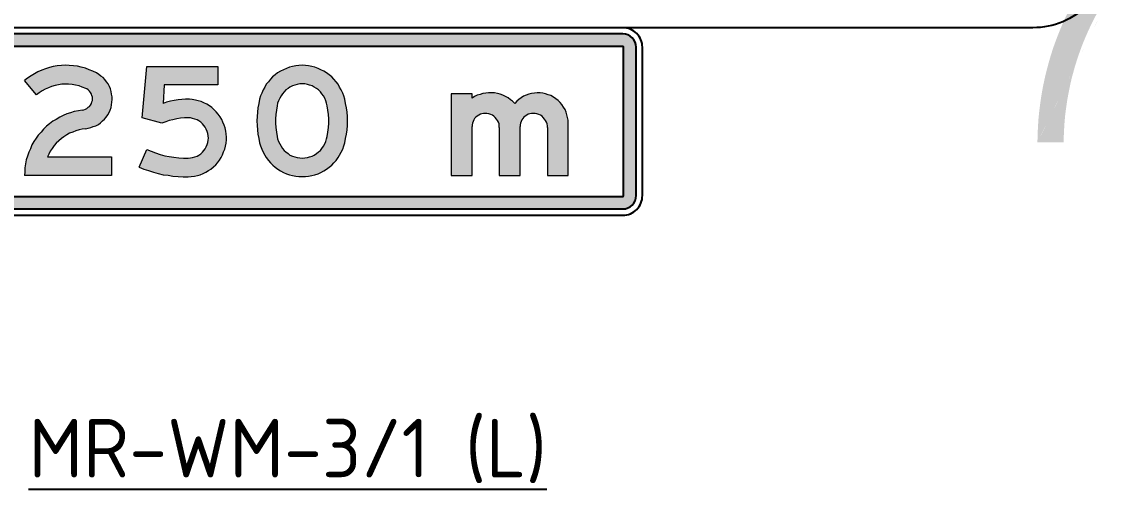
# Model space of a CAD drawing. Extents: x 21 to 1019, y -1350 to 257.
# Drawn here: x 67.7 to 161.2, y 142 to 181.9 of the extents above; entities that cross this region are included whole.
import ezdxf

# ---------------------------------------------------------------- set-up
doc = ezdxf.new("R2010")
doc.units = 0
doc.header["$LTSCALE"] = 12
doc.header["$MEASUREMENT"] = 0
doc.linetypes.add('CENTERX2', pattern=[101.6, 63.5, -12.7, 12.7, -12.7])
doc.layers.get('0').update_dxf_attribs({"linetype": 'CONTINUOUS'})
for name, color, linetype in [('L25', 1, 'CONTINUOUS'), ('L35', 3, 'CONTINUOUS'), ('T25', 1, 'CONTINUOUS'), ('TBLK25', 1, 'CONTINUOUS')]:
    doc.layers.add(name, color=color, linetype=linetype)
doc.styles.add('ISO', font='iso3098b.shx')

msp = doc.modelspace()

# ---------------------------------------------------------------- hatches: boundary and pattern name
at = {"layer": 'L25'}
h = msp.add_hatch(color=256, dxfattribs=at)
edge = h.paths.add_edge_path()
edge.add_arc((119.047, 179.701), 1.133, 0, 90)
edge.add_line((119.047, 180.834), (62.38, 180.834))
edge.add_arc((62.38, 179.701), 1.133, 90, 180)
edge.add_line((61.246, 179.701), (61.246, 167.034))
edge.add_arc((62.38, 167.034), 1.133, 180, 270)
edge.add_line((62.38, 165.901), (119.047, 165.901))
edge.add_arc((119.047, 167.034), 1.133, 270, 360)
edge.add_line((120.18, 167.034), (120.18, 179.701))
edge = h.paths.add_edge_path(flags=16)
edge.add_arc((119.047, 179.701), 0.0666, 0, 90)
edge.add_line((119.047, 179.767), (62.38, 179.767))
edge.add_arc((62.38, 179.701), 0.0666, 90, 180)
edge.add_line((62.313, 179.701), (62.313, 167.034))
edge.add_arc((62.38, 167.034), 0.0666, 180, 270)
edge.add_line((62.38, 166.967), (119.047, 166.967))
edge.add_arc((119.047, 167.034), 0.0666, 270, 360)
edge.add_line((119.113, 167.034), (119.113, 179.701))
h = msp.add_hatch(color=256, dxfattribs=at)
h.paths.add_polyline_path([(73.187, 172.737), (72.89, 172.71), (72.62, 172.656), (72.35, 172.575), (72.08, 172.467), (71.811, 172.359), (71.568, 172.224), (71.325, 172.062), (71.109, 171.9), (70.893, 171.711), (70.677, 171.522), (70.488, 171.306), (70.326, 171.063), (70.164, 170.821), (70.029, 170.578), (69.921, 170.335), (75.401, 170.335), (75.401, 168.742), (67.95, 168.742), (67.977, 169.066), (68.004, 169.417), (68.058, 169.741), (68.112, 170.092), (68.22, 170.416), (68.328, 170.74), (68.463, 171.036), (68.598, 171.36), (68.76, 171.657), (68.949, 171.927), (69.138, 172.197), (69.381, 172.467), (69.597, 172.71), (69.84, 172.953), (70.11, 173.169), (70.38, 173.385), (70.677, 173.547), (70.974, 173.736), (71.271, 173.871), (71.568, 174.006), (71.892, 174.114), (72.215, 174.222), (72.566, 174.276), (72.89, 174.33), (73.025, 174.357), (73.16, 174.411), (73.295, 174.465), (73.403, 174.573), (73.511, 174.654), (73.592, 174.762), (73.673, 174.897), (73.7, 175.032), (73.754, 175.167), (73.754, 175.302), (73.754, 175.437), (73.7, 175.572), (73.673, 175.707), (73.592, 175.842), (73.511, 175.95), (73.403, 176.058), (73.295, 176.139), (73.187, 176.193), (72.89, 176.301), (72.62, 176.409), (72.323, 176.463), (72.026, 176.517), (71.73, 176.544), (71.433, 176.544), (71.136, 176.544), (70.866, 176.49), (70.569, 176.436), (70.272, 176.355), (70.002, 176.247), (69.732, 176.112), (69.462, 175.977), (69.219, 175.815), (68.976, 175.653), (67.95, 176.868), (68.22, 177.057), (68.517, 177.273), (68.814, 177.435), (69.111, 177.597), (69.435, 177.758), (69.759, 177.866), (70.083, 177.974), (70.407, 178.055), (70.758, 178.109), (71.109, 178.136), (71.46, 178.163), (71.784, 178.136), (72.134, 178.109), (72.485, 178.082), (72.809, 178.001), (73.16, 177.92), (73.484, 177.785), (73.808, 177.651), (74.105, 177.516), (74.294, 177.381), (74.483, 177.246), (74.672, 177.111), (74.834, 176.949), (74.969, 176.76), (75.104, 176.571), (75.212, 176.355), (75.293, 176.139), (75.374, 175.923), (75.401, 175.707), (75.455, 175.464), (75.455, 175.248), (75.428, 175.005), (75.401, 174.789), (75.347, 174.546), (75.266, 174.33), (75.185, 174.141), (75.077, 173.925), (74.942, 173.736), (74.78, 173.574), (74.618, 173.412), (74.456, 173.25), (74.267, 173.115), (74.051, 173.007), (73.835, 172.926), (73.619, 172.845), (73.403, 172.791)])
h.paths.add_polyline_path([(77.75, 169.471), (78.398, 170.983), (78.775, 170.821), (79.153, 170.686), (79.531, 170.551), (79.936, 170.443), (80.314, 170.362), (80.719, 170.308), (81.124, 170.254), (81.529, 170.227), (81.934, 170.227), (82.123, 170.254), (82.312, 170.281), (82.501, 170.335), (82.69, 170.416), (82.852, 170.497), (83.014, 170.605), (83.149, 170.74), (83.284, 170.875), (83.392, 171.036), (83.473, 171.198), (83.554, 171.387), (83.608, 171.576), (83.635, 171.765), (83.662, 171.954), (83.635, 172.143), (83.608, 172.332), (83.554, 172.521), (83.473, 172.71), (83.392, 172.872), (83.284, 173.034), (83.149, 173.169), (83.014, 173.304), (82.852, 173.412), (82.69, 173.52), (82.501, 173.574), (82.312, 173.628), (82.123, 173.682), (81.934, 173.682), (81.61, 173.682), (81.286, 173.655), (80.962, 173.601), (80.638, 173.52), (80.314, 173.439), (80.017, 173.331), (79.693, 173.223), (78.02, 173.682), (78.398, 178.055), (84.472, 178.055), (84.472, 176.49), (79.882, 176.49), (79.801, 174.897), (80.098, 175.005), (80.422, 175.086), (80.746, 175.167), (81.07, 175.221), (81.394, 175.248), (81.718, 175.275), (82.042, 175.275), (82.285, 175.248), (82.555, 175.194), (82.798, 175.14), (83.041, 175.059), (83.284, 174.951), (83.527, 174.843), (83.743, 174.708), (83.959, 174.546), (84.148, 174.357), (84.337, 174.195), (84.499, 173.979), (84.661, 173.763), (84.796, 173.547), (84.904, 173.304), (85.012, 173.061), (85.093, 172.818), (85.147, 172.548), (85.174, 172.305), (85.201, 172.035), (85.201, 171.792), (85.174, 171.522), (85.12, 171.252), (85.066, 171.009), (84.958, 170.767), (84.877, 170.524), (84.742, 170.281), (84.607, 170.065), (84.445, 169.849), (84.283, 169.66), (84.094, 169.498), (83.878, 169.309), (83.662, 169.174), (83.446, 169.039), (83.203, 168.931), (82.96, 168.823), (82.717, 168.742), (82.474, 168.688), (82.204, 168.661), (81.934, 168.634), (81.502, 168.634), (81.07, 168.661), (80.638, 168.688), (80.233, 168.769), (79.801, 168.823), (79.369, 168.931), (78.964, 169.039), (78.56, 169.174), (78.155, 169.309)])
h.paths.add_polyline_path([(91.68, 176.571), (91.464, 176.571), (91.248, 176.517), (91.032, 176.463), (90.843, 176.409), (90.627, 176.301), (90.465, 176.193), (90.276, 176.058), (90.141, 175.896), (89.979, 175.734), (89.871, 175.545), (89.763, 175.356), (89.655, 175.14), (89.574, 174.924), (89.52, 174.708), (89.466, 174.33), (89.412, 173.952), (89.385, 173.601), (89.385, 173.223), (89.412, 172.845), (89.466, 172.467), (89.52, 172.089), (89.574, 171.873), (89.655, 171.657), (89.763, 171.468), (89.871, 171.252), (89.979, 171.063), (90.141, 170.902), (90.276, 170.767), (90.465, 170.632), (90.627, 170.497), (90.843, 170.416), (91.032, 170.335), (91.248, 170.281), (91.464, 170.254), (91.68, 170.227), (91.895, 170.254), (92.111, 170.281), (92.3, 170.335), (92.516, 170.416), (92.705, 170.497), (92.894, 170.632), (93.056, 170.767), (93.218, 170.902), (93.353, 171.063), (93.488, 171.252), (93.596, 171.468), (93.677, 171.657), (93.758, 171.873), (93.812, 172.089), (93.866, 172.467), (93.92, 172.845), (93.947, 173.223), (93.947, 173.601), (93.92, 173.952), (93.866, 174.33), (93.812, 174.708), (93.758, 174.924), (93.677, 175.14), (93.596, 175.356), (93.488, 175.545), (93.353, 175.734), (93.218, 175.896), (93.056, 176.058), (92.894, 176.193), (92.705, 176.301), (92.516, 176.409), (92.3, 176.463), (92.111, 176.517), (91.895, 176.571)], flags=16)
h.paths.add_polyline_path([(91.68, 178.163), (91.383, 178.136), (91.113, 178.109), (90.843, 178.055), (90.573, 178.001), (90.33, 177.893), (90.06, 177.785), (89.817, 177.651), (89.574, 177.516), (89.358, 177.354), (89.142, 177.165), (88.953, 176.976), (88.791, 176.76), (88.602, 176.544), (88.467, 176.301), (88.332, 176.058), (88.224, 175.788), (88.116, 175.545), (88.035, 175.275), (87.954, 174.897), (87.873, 174.519), (87.846, 174.168), (87.819, 173.79), (87.792, 173.412), (87.819, 173.034), (87.846, 172.656), (87.873, 172.278), (87.954, 171.9), (88.035, 171.549), (88.116, 171.279), (88.224, 171.009), (88.332, 170.74), (88.467, 170.497), (88.602, 170.281), (88.791, 170.038), (88.953, 169.822), (89.169, 169.633), (89.358, 169.471), (89.601, 169.309), (89.817, 169.147), (90.06, 169.012), (90.33, 168.904), (90.573, 168.823), (90.843, 168.742), (91.113, 168.688), (91.383, 168.661), (91.68, 168.661), (91.949, 168.661), (92.219, 168.688), (92.489, 168.742), (92.759, 168.823), (93.029, 168.904), (93.272, 169.012), (93.515, 169.147), (93.758, 169.309), (93.974, 169.471), (94.19, 169.633), (94.379, 169.822), (94.568, 170.038), (94.73, 170.281), (94.865, 170.497), (95, 170.74), (95.135, 171.009), (95.216, 171.279), (95.297, 171.549), (95.378, 171.9), (95.459, 172.278), (95.513, 172.656), (95.54, 173.034), (95.54, 173.412), (95.54, 173.79), (95.513, 174.168), (95.459, 174.519), (95.378, 174.897), (95.297, 175.275), (95.216, 175.545), (95.135, 175.788), (95, 176.058), (94.865, 176.301), (94.73, 176.544), (94.568, 176.76), (94.379, 176.976), (94.19, 177.165), (93.974, 177.354), (93.758, 177.516), (93.515, 177.651), (93.272, 177.785), (93.029, 177.893), (92.759, 178.001), (92.489, 178.055), (92.219, 178.109), (91.949, 178.136)])
msp.add_hatch(color=256, dxfattribs=at).paths.add_polyline_path([(112.601, 172.845), (112.601, 168.742), (114.383, 168.742), (114.383, 173.223), (114.383, 173.466), (114.329, 173.709), (114.275, 173.925), (114.194, 174.168), (114.113, 174.384), (113.978, 174.6), (113.843, 174.816), (113.681, 174.978), (113.519, 175.167), (113.33, 175.302), (113.114, 175.437), (112.898, 175.572), (112.682, 175.653), (112.439, 175.734), (112.223, 175.788), (111.98, 175.815), (111.738, 175.815), (111.495, 175.788), (111.252, 175.761), (111.009, 175.707), (110.793, 175.599), (110.55, 175.518), (110.361, 175.383), (110.172, 175.248), (109.983, 175.086), (109.821, 174.897), (109.632, 175.086), (109.443, 175.221), (109.254, 175.383), (109.038, 175.491), (108.795, 175.599), (108.579, 175.707), (108.336, 175.761), (108.093, 175.815), (107.823, 175.815), (107.58, 175.815), (107.337, 175.788), (107.094, 175.761), (106.851, 175.68), (106.608, 175.599), (106.392, 175.491), (106.176, 175.356), (106.176, 175.734), (104.395, 175.734), (104.395, 168.742), (106.176, 168.742), (106.176, 172.926), (106.176, 173.088), (106.203, 173.223), (106.257, 173.358), (106.311, 173.493), (106.392, 173.628), (106.5, 173.736), (106.608, 173.817), (106.743, 173.898), (106.878, 173.979), (107.013, 174.006), (107.148, 174.06), (107.283, 174.06), (107.445, 174.033), (107.607, 174.006), (107.769, 173.952), (107.904, 173.898), (108.039, 173.817), (108.147, 173.709), (108.255, 173.574), (108.336, 173.439), (108.417, 173.304), (108.471, 173.169), (108.498, 173.007), (108.498, 172.845), (108.498, 168.742), (110.28, 168.742), (110.28, 172.926), (110.28, 173.088), (110.307, 173.223), (110.361, 173.358), (110.415, 173.493), (110.496, 173.628), (110.604, 173.736), (110.712, 173.817), (110.847, 173.898), (110.955, 173.979), (111.117, 174.006), (111.252, 174.06), (111.387, 174.06), (111.549, 174.033), (111.711, 174.006), (111.872, 173.952), (112.007, 173.898), (112.142, 173.817), (112.25, 173.709), (112.358, 173.574), (112.439, 173.439), (112.52, 173.304), (112.574, 173.169), (112.601, 173.007)])
at = {"layer": 'TBLK25', "linetype": 'CENTERX2'}
h = msp.add_hatch(color=256, dxfattribs=at)
h.paths.add_polyline_path([(156.679, 171.574), (156.672, 171.574)], flags=16)
edge = h.paths.add_edge_path()
edge.add_line((156.685, 172.042), (156.679, 171.574))
edge.add_line((154.44, 171.574), (156.679, 171.574))
edge.add_line((154.44, 171.574), (154.447, 172.068))
edge.add_line((154.447, 172.068), (154.466, 172.563))
edge.add_line((154.466, 172.563), (154.492, 173.057))
edge.add_line((154.492, 173.057), (154.525, 173.552))
edge.add_line((154.525, 173.552), (154.571, 174.046))
edge.add_line((154.571, 174.046), (154.629, 174.534))
edge.add_line((154.629, 174.534), (154.694, 175.029))
edge.add_line((154.694, 175.029), (154.766, 175.517))
edge.add_line((154.766, 175.517), (154.85, 176.005))
edge.add_line((154.85, 176.005), (154.941, 176.493))
edge.add_line((154.941, 176.493), (155.046, 176.974))
edge.add_line((155.046, 176.974), (155.156, 177.462))
edge.add_line((155.156, 177.462), (155.28, 177.937))
edge.add_line((155.28, 177.937), (155.41, 178.419))
edge.add_line((155.41, 178.419), (155.547, 178.894))
edge.add_line((155.547, 178.894), (155.696, 179.369))
edge.add_line((155.696, 179.369), (155.852, 179.837))
edge.add_line((155.852, 179.837), (156.021, 180.299))
edge.add_line((156.021, 180.299), (156.197, 180.761))
edge.add_line((156.197, 180.761), (156.386, 181.223))
edge.add_line((156.386, 181.223), (156.575, 181.678))
edge.add_line((156.575, 181.678), (156.776, 182.134))
edge.add_line((156.776, 182.134), (156.991, 182.576))
edge.add_line((156.991, 182.576), (157.212, 183.025))
edge.add_line((157.212, 183.025), (157.44, 183.461))
edge.add_line((157.44, 183.461), (157.674, 183.897))
edge.add_line((157.674, 183.897), (157.921, 184.327))
edge.add_line((157.921, 184.327), (158.175, 184.749))
edge.add_line((158.175, 184.749), (158.435, 185.172))
edge.add_line((158.435, 185.172), (152.365, 185.172))
edge.add_line((152.365, 185.172), (152.365, 187.573))
edge.add_line((152.365, 187.573), (161.155, 187.573))
edge.add_line((161.155, 187.573), (161.155, 185.172))
edge.add_line((161.155, 185.172), (160.882, 184.789))
edge.add_line((160.882, 184.789), (160.622, 184.405))
edge.add_line((160.622, 184.405), (160.361, 184.008))
edge.add_line((160.361, 184.008), (160.114, 183.611))
edge.add_line((160.114, 183.611), (159.873, 183.207))
edge.add_line((159.873, 183.207), (159.639, 182.804))
edge.add_line((159.639, 182.804), (159.411, 182.388))
edge.add_line((159.411, 182.388), (159.197, 181.971))
edge.add_line((159.197, 181.971), (158.988, 181.555))
edge.add_line((158.988, 181.555), (158.787, 181.125))
edge.add_line((158.787, 181.125), (158.598, 180.696))
edge.add_line((158.598, 180.696), (158.416, 180.267))
edge.add_line((158.416, 180.267), (158.24, 179.831))
edge.add_line((158.24, 179.831), (158.078, 179.388))
edge.add_line((158.078, 179.388), (157.921, 178.946))
edge.add_line((157.921, 178.946), (157.778, 178.503))
edge.add_line((157.778, 178.503), (157.635, 178.054))
edge.add_line((157.635, 178.054), (157.511, 177.599))
edge.add_line((157.511, 177.599), (157.388, 177.15))
edge.add_line((157.388, 177.15), (157.277, 176.694))
edge.add_line((157.277, 176.694), (157.18, 176.232))
edge.add_line((157.18, 176.232), (157.089, 175.771))
edge.add_line((157.089, 175.771), (157.004, 175.309))
edge.add_line((157.004, 175.309), (156.932, 174.847))
edge.add_line((156.932, 174.847), (156.867, 174.385))
edge.add_line((156.867, 174.385), (156.809, 173.916))
edge.add_line((156.809, 173.916), (156.763, 173.448))
edge.add_line((156.763, 173.448), (156.731, 172.979))
edge.add_line((156.731, 172.979), (156.705, 172.511))
edge.add_line((156.705, 172.511), (156.685, 172.042))
edge = h.paths.add_edge_path(flags=16)
edge.add_line((161.155, 185.172), (161.149, 185.172))
edge.add_line((154.44, 171.574), (154.434, 171.574))

# ---------------------------------------------------------------- linework, layer by layer
at = {"color": 3, "lineweight": 0}
for points in [[(74.105, 177.516), (73.808, 177.651), (73.484, 177.785), (73.16, 177.92), (72.809, 178.001), (72.485, 178.082), (72.134, 178.109), (71.784, 178.136), (71.46, 178.163), (71.109, 178.136), (70.758, 178.109), (70.407, 178.055), (70.083, 177.974), (69.759, 177.866), (69.435, 177.758), (69.111, 177.597), (68.814, 177.435), (68.517, 177.273), (68.22, 177.057), (67.95, 176.868)], [(73.187, 172.737), (73.403, 172.791), (73.619, 172.845), (73.835, 172.926), (74.051, 173.007), (74.267, 173.115), (74.456, 173.25), (74.618, 173.412), (74.78, 173.574), (74.942, 173.736), (75.077, 173.925), (75.185, 174.141), (75.266, 174.33), (75.347, 174.546), (75.401, 174.789), (75.428, 175.005), (75.455, 175.248), (75.455, 175.464), (75.401, 175.707), (75.374, 175.923), (75.293, 176.139), (75.212, 176.355), (75.104, 176.571), (74.969, 176.76), (74.834, 176.949), (74.672, 177.111), (74.483, 177.246), (74.294, 177.381), (74.105, 177.516)], [(77.75, 169.471), (78.398, 170.983), (78.775, 170.821), (79.153, 170.686), (79.531, 170.551), (79.936, 170.443), (80.314, 170.362), (80.719, 170.308), (81.124, 170.254), (81.529, 170.227), (81.934, 170.227), (82.123, 170.254), (82.312, 170.281), (82.501, 170.335), (82.69, 170.416), (82.852, 170.497), (83.014, 170.605), (83.149, 170.74), (83.284, 170.875), (83.392, 171.036), (83.473, 171.198), (83.554, 171.387), (83.608, 171.576), (83.635, 171.765), (83.662, 171.954), (83.635, 172.143), (83.608, 172.332), (83.554, 172.521), (83.473, 172.71), (83.392, 172.872), (83.284, 173.034), (83.149, 173.169), (83.014, 173.304), (82.852, 173.412), (82.69, 173.52), (82.501, 173.574), (82.312, 173.628), (82.123, 173.682), (81.934, 173.682), (81.61, 173.682), (81.286, 173.655), (80.962, 173.601), (80.638, 173.52), (80.314, 173.439), (80.017, 173.331), (79.693, 173.223), (78.02, 173.682), (78.398, 178.055)], [(78.398, 178.055), (84.472, 178.055), (84.472, 176.49), (79.882, 176.49), (79.801, 174.897)], [(91.68, 178.163), (91.383, 178.136), (91.113, 178.109), (90.843, 178.055), (90.573, 178.001), (90.33, 177.893), (90.06, 177.785), (89.817, 177.651), (89.574, 177.516), (89.358, 177.354), (89.142, 177.165), (88.953, 176.976), (88.791, 176.76)], [(94.568, 176.76), (94.379, 176.976), (94.19, 177.165), (93.974, 177.354), (93.758, 177.516), (93.515, 177.651), (93.272, 177.785), (93.029, 177.893), (92.759, 178.001), (92.489, 178.055), (92.219, 178.109), (91.949, 178.136), (91.68, 178.163)], [(72.89, 174.33), (73.025, 174.357), (73.16, 174.411), (73.295, 174.465), (73.403, 174.573), (73.511, 174.654), (73.592, 174.762), (73.673, 174.897), (73.7, 175.032), (73.754, 175.167), (73.754, 175.302), (73.754, 175.437), (73.7, 175.572), (73.673, 175.707), (73.592, 175.842), (73.511, 175.95), (73.403, 176.058), (73.295, 176.139), (73.187, 176.193), (72.89, 176.301), (72.62, 176.409), (72.323, 176.463), (72.026, 176.517), (71.73, 176.544), (71.433, 176.544), (71.136, 176.544), (70.866, 176.49), (70.569, 176.436), (70.272, 176.355), (70.002, 176.247), (69.732, 176.112), (69.462, 175.977), (69.219, 175.815), (68.976, 175.653), (67.95, 176.868)], [(88.791, 176.76), (88.602, 176.544), (88.467, 176.301), (88.332, 176.058), (88.224, 175.788), (88.116, 175.545), (88.035, 175.275)], [(91.68, 176.571), (91.464, 176.571), (91.248, 176.517), (91.032, 176.463), (90.843, 176.409), (90.627, 176.301), (90.465, 176.193), (90.276, 176.058), (90.141, 175.896), (89.979, 175.734)], [(93.353, 175.734), (93.218, 175.896), (93.056, 176.058), (92.894, 176.193), (92.705, 176.301), (92.516, 176.409), (92.3, 176.463), (92.111, 176.517), (91.895, 176.571), (91.68, 176.571)], [(95.297, 175.275), (95.216, 175.545), (95.135, 175.788), (95, 176.058), (94.865, 176.301), (94.73, 176.544), (94.568, 176.76)], [(89.979, 175.734), (89.871, 175.545), (89.763, 175.356), (89.655, 175.14), (89.574, 174.924), (89.52, 174.708)], [(93.812, 174.708), (93.758, 174.924), (93.677, 175.14), (93.596, 175.356), (93.488, 175.545), (93.353, 175.734)], [(112.601, 172.845), (112.601, 168.742), (114.383, 168.742), (114.383, 173.223), (114.383, 173.466), (114.329, 173.709), (114.275, 173.925), (114.194, 174.168), (114.113, 174.384), (113.978, 174.6), (113.843, 174.816), (113.681, 174.978), (113.519, 175.167), (113.33, 175.302), (113.114, 175.437), (112.898, 175.572), (112.682, 175.653), (112.439, 175.734), (112.223, 175.788), (111.98, 175.815), (111.738, 175.815), (111.495, 175.788), (111.252, 175.761), (111.009, 175.707), (110.793, 175.599), (110.55, 175.518), (110.361, 175.383), (110.172, 175.248), (109.983, 175.086), (109.821, 174.897), (109.632, 175.086), (109.443, 175.221), (109.254, 175.383), (109.038, 175.491), (108.795, 175.599), (108.579, 175.707), (108.336, 175.761), (108.093, 175.815), (107.823, 175.815), (107.58, 175.815), (107.337, 175.788), (107.094, 175.761), (106.851, 175.68), (106.608, 175.599), (106.392, 175.491), (106.176, 175.356), (106.176, 175.734), (104.395, 175.734), (104.395, 168.742)], [(82.042, 175.275), (81.718, 175.275), (81.394, 175.248), (81.07, 175.221), (80.746, 175.167), (80.422, 175.086), (80.098, 175.005), (79.801, 174.897)], [(81.934, 168.634), (82.204, 168.661), (82.474, 168.688), (82.717, 168.742), (82.96, 168.823), (83.203, 168.931), (83.446, 169.039), (83.662, 169.174), (83.878, 169.309), (84.094, 169.498), (84.283, 169.66), (84.445, 169.849), (84.607, 170.065), (84.742, 170.281), (84.877, 170.524), (84.958, 170.767), (85.066, 171.009), (85.12, 171.252), (85.174, 171.522), (85.201, 171.792), (85.201, 172.035), (85.174, 172.305), (85.147, 172.548), (85.093, 172.818), (85.012, 173.061), (84.904, 173.304), (84.796, 173.547), (84.661, 173.763), (84.499, 173.979), (84.337, 174.195), (84.148, 174.357), (83.959, 174.546), (83.743, 174.708), (83.527, 174.843), (83.284, 174.951), (83.041, 175.059), (82.798, 175.14), (82.555, 175.194), (82.285, 175.248), (82.042, 175.275)], [(88.035, 175.275), (87.954, 174.897), (87.873, 174.519), (87.846, 174.168), (87.819, 173.79), (87.792, 173.412), (87.819, 173.034), (87.846, 172.656), (87.873, 172.278), (87.954, 171.9), (88.035, 171.549)], [(89.52, 174.708), (89.466, 174.33), (89.412, 173.952), (89.385, 173.601), (89.385, 173.223), (89.412, 172.845), (89.466, 172.467), (89.52, 172.089)], [(93.812, 172.089), (93.866, 172.467), (93.92, 172.845), (93.947, 173.223), (93.947, 173.601), (93.92, 173.952), (93.866, 174.33), (93.812, 174.708)], [(95.297, 171.549), (95.378, 171.9), (95.459, 172.278), (95.513, 172.656), (95.54, 173.034), (95.54, 173.412), (95.54, 173.79), (95.513, 174.168), (95.459, 174.519), (95.378, 174.897), (95.297, 175.275)], [(72.89, 174.33), (72.566, 174.276), (72.215, 174.222), (71.892, 174.114), (71.568, 174.006), (71.271, 173.871), (70.974, 173.736), (70.677, 173.547), (70.38, 173.385), (70.11, 173.169), (69.84, 172.953), (69.597, 172.71), (69.381, 172.467), (69.138, 172.197), (68.949, 171.927), (68.76, 171.657), (68.598, 171.36), (68.463, 171.036), (68.328, 170.74), (68.22, 170.416), (68.112, 170.092), (68.058, 169.741), (68.004, 169.417), (67.977, 169.066), (67.95, 168.742)], [(107.283, 174.06), (107.148, 174.06), (107.013, 174.006), (106.878, 173.979), (106.743, 173.898), (106.608, 173.817), (106.5, 173.736), (106.392, 173.628), (106.311, 173.493), (106.257, 173.358), (106.203, 173.223), (106.176, 173.088), (106.176, 172.926)], [(108.498, 172.845), (108.498, 173.007), (108.471, 173.169), (108.417, 173.304), (108.336, 173.439), (108.255, 173.574), (108.147, 173.709), (108.039, 173.817), (107.904, 173.898), (107.769, 173.952), (107.607, 174.006), (107.445, 174.033), (107.283, 174.06)], [(111.387, 174.06), (111.252, 174.06), (111.117, 174.006), (110.955, 173.979), (110.847, 173.898), (110.712, 173.817), (110.604, 173.736), (110.496, 173.628), (110.415, 173.493), (110.361, 173.358), (110.307, 173.223), (110.28, 173.088), (110.28, 172.926)], [(112.601, 172.845), (112.601, 173.007), (112.574, 173.169), (112.52, 173.304), (112.439, 173.439), (112.358, 173.574), (112.25, 173.709), (112.142, 173.817), (112.007, 173.898), (111.872, 173.952), (111.711, 174.006), (111.549, 174.033), (111.387, 174.06)], [(104.395, 168.742), (106.176, 168.742), (106.176, 172.926)], [(108.498, 172.845), (108.498, 168.742), (110.28, 168.742), (110.28, 172.926)], [(73.187, 172.737), (72.89, 172.71), (72.62, 172.656), (72.35, 172.575), (72.08, 172.467), (71.811, 172.359), (71.568, 172.224), (71.325, 172.062), (71.109, 171.9), (70.893, 171.711), (70.677, 171.522), (70.488, 171.306), (70.326, 171.063), (70.164, 170.821), (70.029, 170.578), (69.921, 170.335), (75.401, 170.335), (75.401, 168.742), (67.95, 168.742)], [(89.52, 172.089), (89.574, 171.873), (89.655, 171.657), (89.763, 171.468), (89.871, 171.252), (89.979, 171.063)], [(93.353, 171.063), (93.488, 171.252), (93.596, 171.468), (93.677, 171.657), (93.758, 171.873), (93.812, 172.089)], [(88.035, 171.549), (88.116, 171.279), (88.224, 171.009), (88.332, 170.74), (88.467, 170.497), (88.602, 170.281), (88.791, 170.038)], [(89.979, 171.063), (90.141, 170.902), (90.276, 170.767), (90.465, 170.632), (90.627, 170.497), (90.843, 170.416), (91.032, 170.335), (91.248, 170.281), (91.464, 170.254), (91.68, 170.227)], [(91.68, 170.227), (91.895, 170.254), (92.111, 170.281), (92.3, 170.335), (92.516, 170.416), (92.705, 170.497), (92.894, 170.632), (93.056, 170.767), (93.218, 170.902), (93.353, 171.063)], [(94.568, 170.038), (94.73, 170.281), (94.865, 170.497), (95, 170.74), (95.135, 171.009), (95.216, 171.279), (95.297, 171.549)], [(88.791, 170.038), (88.953, 169.822), (89.169, 169.633), (89.358, 169.471), (89.601, 169.309), (89.817, 169.147), (90.06, 169.012), (90.33, 168.904), (90.573, 168.823), (90.843, 168.742), (91.113, 168.688), (91.383, 168.661), (91.68, 168.661), (91.949, 168.661), (92.219, 168.688), (92.489, 168.742), (92.759, 168.823), (93.029, 168.904), (93.272, 169.012), (93.515, 169.147), (93.758, 169.309), (93.974, 169.471), (94.19, 169.633), (94.379, 169.822), (94.568, 170.038)], [(77.75, 169.471), (78.155, 169.309), (78.56, 169.174), (78.964, 169.039), (79.369, 168.931), (79.801, 168.823), (80.233, 168.769), (80.638, 168.688), (81.07, 168.661), (81.502, 168.634), (81.934, 168.634)]]:
    msp.add_lwpolyline(points, dxfattribs=at)
at = {"layer": 'L35'}
msp.add_line((118.713, 181.367), (62.713, 181.367), dxfattribs=at)
for points in [[(154.047, 181.367), (27.38, 181.367, -0.414214), (20.713, 188.034), (20.713, 250.034, -0.414214), (27.38, 256.701), (154.047, 256.701, -0.414214), (160.713, 250.034), (160.713, 188.034, -0.414214)], [(120.713, 179.701, 0.414214), (119.047, 181.367), (62.38, 181.367, 0.414214), (60.713, 179.701), (60.713, 167.034, 0.414214), (62.38, 165.367), (119.047, 165.367, 0.414214), (120.713, 167.034)], [(120.18, 179.701, 0.414214), (119.047, 180.834), (62.38, 180.834, 0.414214), (61.246, 179.701), (61.246, 167.034, 0.414214), (62.38, 165.901), (119.047, 165.901, 0.414214), (120.18, 167.034)], [(119.113, 179.701, 0.414214), (119.047, 179.767), (62.38, 179.767, 0.414214), (62.313, 179.701), (62.313, 167.034, 0.414214), (62.38, 166.967), (119.047, 166.967, 0.414214), (119.113, 167.034)]]:
    msp.add_lwpolyline(points, format="xyb", close=True, dxfattribs=at)

# ---------------------------------------------------------------- texts
at = {"layer": 'T25', "color": 3, "style": 'ISO'}
msp.add_text('%%UMR-WM-3/1 (L)', height=5, dxfattribs=at).set_placement((68.305, 142.985))

doc.saveas('drawing.dxf')
